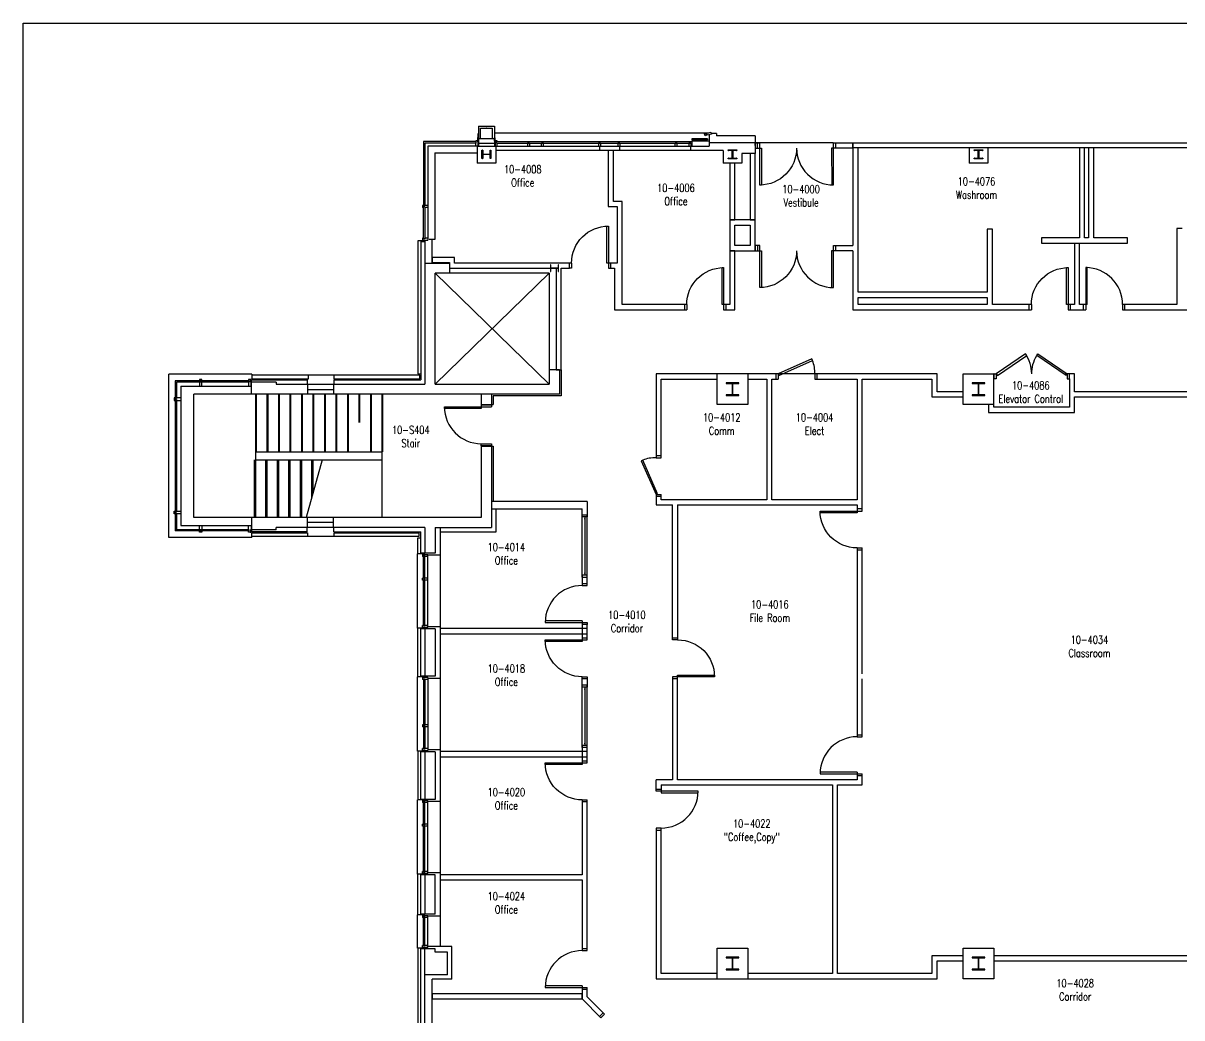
# Model space of a CAD drawing. Extents: x 11182 to 734459, y -1391328 to 152085.
# Drawn here: x 470372 to 498623, y -1097908 to -1073659 of the extents above; entities that cross this region are included whole.
import ezdxf
from ezdxf.enums import TextEntityAlignment as Align

# ---------------------------------------------------------------- set-up
doc = ezdxf.new("R2010")
doc.units = 0
doc.header["$LTSCALE"] = 500
doc.header["$MEASUREMENT"] = 0
doc.layers.add('0_Defpoints', color=106, linetype='CONTINUOUS', plot=False)
for name, color, linetype in [('0_room_data', 7, 'CONTINUOUS'), ('1_Wall_Exist', 251, 'CONTINUOUS'), ('3_Text', 7, 'CONTINUOUS')]:
    doc.layers.add(name, color=color, linetype=linetype)
doc.styles.add('1_200', font='simplex.shx', dxfattribs={"width": 0.75, "height": 460})

# ---------------------------------------------------------------- blocks, each defined once
blk = doc.blocks.new('room_data')
at = {"layer": '3_Text', "style": '1_200', "width": 0.75}
for tag, p in [('ROOMNUM', (0, 0)), ('ROOMUSE', (0, -575))]:
    blk.add_attdef(tag, text='', height=345, dxfattribs=at).set_placement(p, align=Align.MIDDLE_CENTER)

msp = doc.modelspace()

# ---------------------------------------------------------------- linework, layer by layer
at = {"layer": '0_Defpoints'}
msp.add_lwpolyline([(470372, -1073659), (528007, -1073659), (528007, -1110675), (470372, -1110675)], close=True, dxfattribs=at)
at = {"layer": '1_Wall_Exist'}
for p, q in [((481464, -1076347), (481459, -1076532)), ((481460, -1076533), (481465, -1076348)), ((481470, -1076347), (481464, -1076347)), ((481465, -1076348), (481469, -1076348)), ((481469, -1076348), (481469, -1076356)), ((481469, -1076356), (481470, -1076356)), ((481470, -1076356), (481470, -1076347)), ((481472, -1076166), (481472, -1076656)), ((481472, -1076166), (481662, -1076166)), ((481526, -1076481), (481526, -1076220)), ((481526, -1076220), (481808, -1076220)), ((481662, -1076166), (481662, -1076176)), ((481662, -1076176), (481672, -1076176)), ((481672, -1076176), (481672, -1076166)), ((481672, -1076166), (481862, -1076166)), ((481808, -1076220), (481808, -1076481)), ((481862, -1076166), (481862, -1076656)), ((487095, -1076341), (481862, -1076341)), ((486984, -1076358), (487011, -1076351)), ((486998, -1076406), (486984, -1076358)), ((487011, -1076351), (487014, -1076361)), ((487014, -1076361), (487044, -1076353)), ((487041, -1076342), (487139, -1076314)), ((487044, -1076353), (487041, -1076342)), ((487153, -1076362), (487055, -1076390)), ((487139, -1076314), (487153, -1076362)), ((487276, -1076347), (487148, -1076347)), ((487276, -1076347), (487276, -1076409)), ((481420, -1076544), (480130, -1076544)), ((480130, -1076544), (480130, -1078113)), ((481420, -1076581), (480167, -1076581)), ((480167, -1076581), (480167, -1078113)), ((481457, -1076525), (481407, -1076525)), ((481407, -1076544), (481407, -1076525)), ((481407, -1076654), (481407, -1076581)), ((481420, -1076581), (481420, -1076544)), ((481459, -1076532), (481445, -1076532)), ((481445, -1076532), (481445, -1076533)), ((481445, -1076533), (481460, -1076533)), ((481457, -1076525), (481457, -1076654)), ((481862, -1076481), (481472, -1076481)), ((481472, -1076581), (481862, -1076581)), ((481864, -1076460), (481864, -1076451)), ((481864, -1076451), (481869, -1076451)), ((481865, -1076460), (481864, -1076460)), ((481868, -1076452), (481865, -1076452)), ((481865, -1076452), (481865, -1076460)), ((481873, -1076637), (481868, -1076452)), ((481869, -1076451), (481874, -1076636)), ((481888, -1076637), (481873, -1076637)), ((481874, -1076636), (481888, -1076636)), ((481927, -1076529), (481877, -1076529)), ((481877, -1076529), (481877, -1076654)), ((481888, -1076636), (481888, -1076637)), ((481913, -1076544), (486657, -1076544)), ((481913, -1076584), (481913, -1076547)), ((481913, -1076581), (486657, -1076581)), ((481927, -1076544), (481927, -1076529)), ((481927, -1076654), (481927, -1076581)), ((482677, -1076541), (482727, -1076541)), ((482677, -1076560), (482677, -1076541)), ((482677, -1076670), (482677, -1076597)), ((482688, -1076597), (482688, -1076560)), ((482713, -1076597), (482713, -1076560)), ((482727, -1076560), (482727, -1076541)), ((482727, -1076670), (482727, -1076597)), ((483012, -1076541), (483062, -1076541)), ((483012, -1076560), (483012, -1076541)), ((483012, -1076670), (483012, -1076597)), ((483023, -1076597), (483023, -1076560)), ((483048, -1076597), (483048, -1076560)), ((483062, -1076560), (483062, -1076541)), ((483062, -1076670), (483062, -1076597)), ((484407, -1076541), (484457, -1076541)), ((484407, -1076560), (484407, -1076541)), ((484407, -1076670), (484407, -1076597)), ((484418, -1076597), (484418, -1076560)), ((484443, -1076597), (484443, -1076560)), ((484457, -1076560), (484457, -1076541)), ((484457, -1076670), (484457, -1076597)), ((484877, -1076541), (484927, -1076541)), ((484877, -1076560), (484877, -1076541)), ((484877, -1076670), (484877, -1076597)), ((484888, -1076597), (484888, -1076560)), ((484913, -1076597), (484913, -1076560)), ((484927, -1076560), (484927, -1076541)), ((484927, -1076670), (484927, -1076597)), ((486272, -1076541), (486322, -1076541)), ((486272, -1076560), (486272, -1076541)), ((486272, -1076670), (486272, -1076597)), ((486283, -1076597), (486283, -1076560)), ((486308, -1076597), (486308, -1076560)), ((486322, -1076560), (486322, -1076541)), ((486322, -1076670), (486322, -1076597)), ((486607, -1076541), (486657, -1076541)), ((486607, -1076560), (486607, -1076541)), ((486607, -1076670), (486607, -1076597)), ((486618, -1076597), (486618, -1076560)), ((486643, -1076597), (486643, -1076560)), ((486657, -1076560), (486657, -1076541)), ((486657, -1076670), (486657, -1076597)), ((487062, -1076481), (486672, -1076481)), ((486672, -1076481), (486672, -1076506)), ((487062, -1076506), (486672, -1076506)), ((486672, -1076531), (486672, -1076656)), ((486672, -1076531), (487095, -1076531)), ((487025, -1076399), (486998, -1076406)), ((487051, -1076377), (487021, -1076386)), ((487021, -1076386), (487025, -1076399)), ((487055, -1076390), (487051, -1076377)), ((487062, -1076481), (487062, -1076506)), ((487095, -1076378), (487095, -1076656)), ((490118, -1076578), (487095, -1076578)), ((488217, -1076409), (487276, -1076409)), ((488216, -1076581), (488217, -1076706)), ((488330, -1076581), (488216, -1076581)), ((488217, -1076409), (488217, -1076837)), ((488279, -1076706), (488279, -1076581)), ((488331, -1077606), (488330, -1076581)), ((490131, -1077603), (490130, -1076578)), ((490130, -1076578), (490604, -1076578)), ((490180, -1076578), (490181, -1076703)), ((490604, -1076578), (490604, -1076702)), ((490604, -1076578), (502871, -1076578)), ((490604, -1076703), (490604, -1076578)), ((481457, -1076654), (480240, -1076654)), ((480240, -1076654), (480240, -1078952)), ((480408, -1076822), (481441, -1076822)), ((480408, -1076822), (480408, -1078935)), ((481441, -1076656), (481441, -1077072)), ((481457, -1076656), (481877, -1076656)), ((481559, -1076959), (481559, -1076753)), ((481559, -1076753), (481573, -1076753)), ((481576, -1076756), (481576, -1076848)), ((481576, -1076864), (481576, -1076956)), ((481579, -1076851), (481754, -1076851)), ((481754, -1076861), (481579, -1076861)), ((481757, -1076848), (481757, -1076756)), ((481757, -1076956), (481757, -1076864)), ((481760, -1076753), (481775, -1076753)), ((481775, -1076753), (481775, -1076959)), ((481877, -1076654), (486657, -1076654)), ((481893, -1076656), (481893, -1077072)), ((487441, -1076762), (481893, -1076762)), ((484426, -1076654), (484426, -1076762)), ((484639, -1076762), (484639, -1078132)), ((484764, -1078007), (484764, -1076762)), ((484914, -1076654), (484914, -1076762)), ((486641, -1076654), (486641, -1076762)), ((486657, -1076656), (487099, -1076656)), ((487441, -1076762), (487441, -1077072)), ((487564, -1076763), (487564, -1076748)), ((487564, -1076748), (487770, -1076748)), ((487658, -1076766), (487567, -1076766)), ((487661, -1076944), (487661, -1076769)), ((487672, -1076769), (487672, -1076944)), ((487767, -1076766), (487675, -1076766)), ((487770, -1076748), (487770, -1076763)), ((487893, -1076837), (487893, -1077072)), ((488220, -1076837), (487893, -1076837)), ((488095, -1076837), (488095, -1078456)), ((488217, -1076706), (488374, -1076706)), ((488220, -1079206), (488220, -1076837)), ((488374, -1076706), (488376, -1077606)), ((490604, -1076703), (490085, -1076703)), ((490085, -1076703), (490087, -1077603)), ((509390, -1076702), (490604, -1076702)), ((490604, -1076702), (490604, -1079081)), ((490729, -1080219), (490729, -1076702)), ((493441, -1076702), (493441, -1077072)), ((493564, -1076763), (493564, -1076748)), ((493564, -1076748), (493770, -1076748)), ((493658, -1076766), (493567, -1076766)), ((493661, -1076944), (493661, -1076769)), ((493672, -1076769), (493672, -1076944)), ((493767, -1076766), (493675, -1076766)), ((493770, -1076748), (493770, -1076763)), ((493893, -1076702), (493893, -1077072)), ((496125, -1076702), (496125, -1078894)), ((496250, -1078894), (496250, -1076702)), ((496350, -1076702), (496350, -1078894)), ((496475, -1078894), (496475, -1076702)), ((481893, -1077072), (481441, -1077072)), ((481573, -1076959), (481559, -1076959)), ((481775, -1076959), (481760, -1076959)), ((487893, -1077072), (487441, -1077072)), ((487564, -1076964), (487564, -1076950)), ((487770, -1076964), (487564, -1076964)), ((487567, -1076947), (487658, -1076947)), ((487602, -1077072), (487602, -1079206)), ((487675, -1076947), (487767, -1076947)), ((487727, -1078456), (487727, -1077072)), ((487770, -1076950), (487770, -1076964)), ((493893, -1077072), (493441, -1077072)), ((493564, -1076964), (493564, -1076950)), ((493770, -1076964), (493564, -1076964)), ((493567, -1076947), (493658, -1076947)), ((493675, -1076947), (493767, -1076947)), ((493770, -1076950), (493770, -1076964)), ((488376, -1077606), (488331, -1077606)), ((490087, -1077603), (490131, -1077603)), ((484977, -1078008), (484764, -1078007)), ((484977, -1080519), (484977, -1078008)), ((480111, -1078102), (480111, -1078152)), ((480130, -1078102), (480111, -1078102)), ((480130, -1078152), (480111, -1078152)), ((480167, -1078113), (480130, -1078113)), ((480130, -1078913), (480130, -1078138)), ((480167, -1078138), (480130, -1078138)), ((480240, -1078102), (480167, -1078102)), ((480167, -1078138), (480167, -1078913)), ((480240, -1078152), (480167, -1078152)), ((484639, -1078132), (484852, -1078132)), ((484852, -1078132), (484852, -1079507)), ((484603, -1079507), (484603, -1078607)), ((484603, -1078607), (484643, -1078607)), ((484643, -1078607), (484643, -1079632)), ((488220, -1078456), (487602, -1078456)), ((487602, -1078456), (487727, -1078456)), ((487727, -1078581), (488095, -1078581)), ((487727, -1079081), (487727, -1078581)), ((488095, -1078456), (488220, -1078456)), ((488095, -1078581), (488095, -1079081)), ((480111, -1078902), (480111, -1078952)), ((480130, -1078902), (480111, -1078902)), ((480240, -1078902), (480167, -1078902)), ((494004, -1078679), (493879, -1078679)), ((493879, -1078679), (493879, -1080219)), ((494004, -1080519), (494004, -1078679)), ((496125, -1078894), (495200, -1078894)), ((495200, -1078894), (495200, -1079019)), ((496350, -1078894), (496250, -1078894)), ((497300, -1078894), (496475, -1078894)), ((497300, -1079019), (497300, -1078894)), ((498504, -1078668), (498504, -1080519)), ((498629, -1078668), (498504, -1078668)), ((480167, -1078966), (479997, -1078966)), ((479997, -1078966), (479997, -1082207)), ((480067, -1078981), (480067, -1082357)), ((480067, -1078981), (480167, -1078981)), ((480111, -1078952), (480240, -1078952)), ((480167, -1078913), (480130, -1078913)), ((480167, -1078951), (480167, -1082457)), ((480408, -1078935), (480269, -1078935)), ((480348, -1079507), (480348, -1078935)), ((488095, -1079081), (487727, -1079081)), ((488220, -1079081), (488220, -1079206)), ((488330, -1079081), (488220, -1079081)), ((488279, -1079081), (488279, -1079206)), ((488330, -1080106), (488330, -1079081)), ((490130, -1080106), (490130, -1079081)), ((490130, -1079081), (490604, -1079081)), ((490181, -1079081), (490181, -1079206)), ((495200, -1079019), (497300, -1079019)), ((496004, -1079019), (496004, -1080519)), ((496129, -1080519), (496129, -1079019)), ((480348, -1079372), (480348, -1079497)), ((480892, -1079372), (480348, -1079372)), ((480892, -1079372), (480892, -1079372)), ((480892, -1079507), (480892, -1079372)), ((487727, -1079206), (487602, -1079206)), ((487602, -1079206), (487602, -1080519)), ((487602, -1079206), (488220, -1079206)), ((487727, -1080644), (487727, -1079206)), ((488220, -1079206), (488374, -1079206)), ((488374, -1079206), (488374, -1080106)), ((490604, -1079206), (490085, -1079206)), ((490085, -1079206), (490085, -1080106)), ((490604, -1079206), (490604, -1080644)), ((480167, -1079507), (480767, -1079507)), ((480348, -1079497), (480767, -1079497)), ((480767, -1079497), (480767, -1079632)), ((480767, -1079507), (480767, -1079757)), ((480767, -1079632), (483364, -1079632)), ((480892, -1079497), (480892, -1079497)), ((483743, -1079507), (480892, -1079507)), ((483233, -1079549), (483226, -1079549)), ((483226, -1079549), (483226, -1079714)), ((483226, -1079714), (483233, -1079714)), ((483236, -1079625), (483236, -1079552)), ((483236, -1079711), (483236, -1079638)), ((483414, -1079628), (483239, -1079628)), ((483239, -1079635), (483414, -1079635)), ((483364, -1079632), (483364, -1082107)), ((483417, -1079552), (483417, -1079625)), ((483417, -1079638), (483417, -1079711)), ((483427, -1079549), (483420, -1079549)), ((483420, -1079714), (483427, -1079714)), ((483427, -1079714), (483427, -1079549)), ((483489, -1079632), (483693, -1079632)), ((483489, -1082107), (483489, -1079632)), ((483693, -1079632), (483693, -1079507)), ((483743, -1079632), (483693, -1079632)), ((483743, -1079507), (483743, -1079632)), ((484643, -1079507), (484603, -1079507)), ((484852, -1079507), (484643, -1079507)), ((484643, -1079632), (484793, -1079632)), ((484693, -1079507), (484693, -1079632)), ((484793, -1079632), (484793, -1080644)), ((487412, -1080519), (487412, -1079619)), ((487412, -1079619), (487452, -1079619)), ((487452, -1079619), (487452, -1080644)), ((495814, -1080519), (495814, -1079619)), ((495814, -1079619), (495854, -1079619)), ((495854, -1079619), (495854, -1080644)), ((496319, -1079619), (496279, -1079619)), ((496279, -1079619), (496279, -1080644)), ((496319, -1080519), (496319, -1079619)), ((483201, -1082457), (480417, -1079757)), ((483201, -1079757), (480417, -1082457)), ((480417, -1082457), (480417, -1079757)), ((480767, -1079757), (480417, -1079757)), ((483201, -1079757), (480767, -1079757)), ((483201, -1079757), (483201, -1082457)), ((488374, -1080106), (488330, -1080106)), ((490085, -1080106), (490130, -1080106)), ((493879, -1080219), (490729, -1080219)), ((486552, -1080519), (484977, -1080519)), ((486502, -1080644), (486502, -1080519)), ((486552, -1080519), (486552, -1080644)), ((487602, -1080519), (487412, -1080519)), ((487502, -1080519), (487502, -1080644)), ((490729, -1080519), (490729, -1080344)), ((490729, -1080344), (493879, -1080344)), ((493879, -1080519), (490729, -1080519)), ((493879, -1080344), (493879, -1080519)), ((494954, -1080519), (494004, -1080519)), ((494904, -1080644), (494904, -1080519)), ((494954, -1080519), (494954, -1080644)), ((496004, -1080519), (495814, -1080519)), ((495904, -1080519), (495904, -1080644)), ((496319, -1080519), (496129, -1080519)), ((496229, -1080644), (496229, -1080519)), ((498504, -1080519), (497179, -1080519)), ((497179, -1080519), (497179, -1080644)), ((497229, -1080519), (497229, -1080644)), ((484793, -1080644), (486552, -1080644)), ((487452, -1080644), (487727, -1080644)), ((490604, -1080644), (494954, -1080644)), ((495854, -1080644), (496279, -1080644)), ((497179, -1080644), (502854, -1080644)), ((494812, -1081723), (494098, -1082210)), ((494841, -1081764), (494812, -1081723)), ((495085, -1081764), (495114, -1081723)), ((495114, -1081723), (495828, -1082210)), ((489603, -1081846), (488779, -1082209)), ((488795, -1082245), (489619, -1081883)), ((489619, -1081883), (489603, -1081846)), ((494126, -1082252), (494841, -1081764)), ((495800, -1082252), (495085, -1081764)), ((473922, -1086197), (473922, -1082217)), ((475947, -1082217), (473922, -1082217)), ((475947, -1082217), (475947, -1082332)), ((477327, -1082242), (475947, -1082242)), ((477947, -1082242), (477327, -1082242)), ((477327, -1082332), (477327, -1082242)), ((480042, -1082242), (477947, -1082242)), ((477947, -1082242), (477947, -1082332)), ((479997, -1082207), (480067, -1082207)), ((480042, -1082332), (480042, -1082242)), ((483451, -1082107), (483201, -1082107)), ((483364, -1082107), (483489, -1082107)), ((483451, -1082107), (483451, -1082707)), ((483489, -1082107), (483489, -1082745)), ((492654, -1082209), (485804, -1082209)), ((485804, -1082209), (485804, -1084252)), ((487295, -1082955), (487295, -1082209)), ((488038, -1082209), (488038, -1082955)), ((488729, -1082334), (488729, -1082209)), ((488779, -1082209), (488795, -1082245)), ((488779, -1082209), (488779, -1082334)), ((489679, -1082209), (489679, -1082334)), ((489729, -1082334), (489729, -1082209)), ((492654, -1082645), (492654, -1082209)), ((493295, -1082955), (493295, -1082209)), ((493295, -1082209), (494038, -1082209)), ((494038, -1083024), (494038, -1082208)), ((494048, -1082208), (494038, -1082208)), ((494048, -1082333), (494048, -1082208)), ((494048, -1082210), (494098, -1082210)), ((494098, -1082210), (494126, -1082252)), ((494098, -1082210), (494098, -1082330)), ((495878, -1082210), (495778, -1082210)), ((495828, -1082210), (495800, -1082252)), ((495828, -1082210), (495828, -1082330)), ((495878, -1082208), (495878, -1082333)), ((496006, -1082208), (495878, -1082208)), ((496006, -1082645), (496006, -1082208)), ((474080, -1082375), (474080, -1082809)), ((475886, -1082375), (474080, -1082375)), ((474087, -1086032), (474087, -1082382)), ((474112, -1082407), (474112, -1082809)), ((475875, -1082407), (474112, -1082407)), ((474213, -1082508), (474213, -1085905)), ((474213, -1082508), (475932, -1082508)), ((474732, -1082347), (474668, -1082347)), ((474668, -1082347), (474668, -1082375)), ((474686, -1082407), (474668, -1082407)), ((474668, -1082407), (474668, -1082508)), ((474686, -1082375), (474686, -1082407)), ((474714, -1082407), (474714, -1082375)), ((474714, -1082375), (474732, -1082375)), ((474732, -1082407), (474714, -1082407)), ((474732, -1082375), (474732, -1082347)), ((474732, -1082508), (474732, -1082407)), ((475932, -1082347), (475868, -1082347)), ((475868, -1082347), (475868, -1082375)), ((475886, -1082407), (475868, -1082407)), ((475868, -1082407), (475868, -1082508)), ((475886, -1082375), (475886, -1082407)), ((475914, -1082407), (475914, -1082375)), ((475914, -1082375), (475932, -1082375)), ((475932, -1082407), (475914, -1082407)), ((475917, -1082382), (475917, -1082332)), ((475932, -1082375), (475932, -1082347)), ((475932, -1082508), (475932, -1082407)), ((475942, -1082707), (475942, -1082357)), ((475942, -1082357), (477297, -1082357)), ((476542, -1082407), (475942, -1082407)), ((475947, -1082332), (477327, -1082332)), ((476542, -1082407), (476542, -1082457)), ((476542, -1082457), (480167, -1082457)), ((477297, -1082357), (477297, -1082457)), ((477302, -1082457), (477302, -1082707)), ((477942, -1082457), (477942, -1082707)), ((477947, -1082332), (480042, -1082332)), ((477947, -1082357), (477947, -1082457)), ((477947, -1082357), (480067, -1082357)), ((480417, -1082457), (483201, -1082457)), ((485929, -1082334), (487295, -1082334)), ((485929, -1084252), (485929, -1082334)), ((487820, -1082425), (487513, -1082425)), ((487513, -1082425), (487513, -1082440)), ((487516, -1082443), (487658, -1082443)), ((487661, -1082446), (487661, -1082717)), ((487673, -1082717), (487673, -1082446)), ((487676, -1082443), (487817, -1082443)), ((487820, -1082440), (487820, -1082425)), ((488038, -1082334), (488504, -1082334)), ((488504, -1082334), (488504, -1085278)), ((488629, -1085278), (488629, -1082334)), ((488629, -1082334), (488779, -1082334)), ((489679, -1082334), (490704, -1082334)), ((490704, -1082334), (490704, -1085278)), ((490829, -1085553), (490829, -1082334)), ((490829, -1082334), (492529, -1082334)), ((492529, -1082334), (492529, -1082770)), ((493820, -1082425), (493513, -1082425)), ((493513, -1082425), (493513, -1082440)), ((493516, -1082443), (493658, -1082443)), ((493661, -1082446), (493661, -1082717)), ((493673, -1082717), (493673, -1082446)), ((493676, -1082443), (493817, -1082443)), ((493820, -1082440), (493820, -1082425)), ((494038, -1082333), (494048, -1082333)), ((494098, -1082330), (494048, -1082330)), ((495828, -1082330), (495878, -1082330)), ((495878, -1082333), (495881, -1082333)), ((495881, -1082333), (495881, -1083024)), ((474080, -1082791), (474052, -1082791)), ((474052, -1082791), (474052, -1082855)), ((474052, -1082855), (474080, -1082855)), ((474080, -1082809), (474080, -1082791)), ((474112, -1082809), (474080, -1082809)), ((474080, -1082837), (474080, -1085576)), ((474080, -1082837), (474112, -1082837)), ((474213, -1082791), (474112, -1082791)), ((474112, -1082791), (474112, -1082809)), ((474112, -1082837), (474112, -1085576)), ((474112, -1082837), (474112, -1082855)), ((474112, -1082855), (474213, -1082855)), ((474537, -1085707), (474537, -1082707)), ((483451, -1082707), (474537, -1082707)), ((476037, -1082707), (476037, -1085707)), ((476062, -1084107), (476062, -1082707)), ((476317, -1082707), (476317, -1084107)), ((476342, -1084107), (476342, -1082707)), ((476597, -1082707), (476597, -1084107)), ((476622, -1084107), (476622, -1082707)), ((476877, -1082707), (476877, -1084107)), ((476902, -1084107), (476902, -1082707)), ((477157, -1082707), (477157, -1084107)), ((477182, -1084107), (477182, -1082707)), ((477302, -1082589), (477942, -1082589)), ((477437, -1082707), (477437, -1084107)), ((477462, -1084107), (477462, -1082707)), ((477717, -1082707), (477717, -1084107)), ((477742, -1084107), (477742, -1082707)), ((477997, -1082707), (477997, -1084107)), ((478022, -1084107), (478022, -1082707)), ((478277, -1082707), (478277, -1084107)), ((478302, -1084107), (478302, -1082707)), ((478557, -1082707), (478557, -1083394)), ((478582, -1083394), (478582, -1082707)), ((478837, -1082707), (478837, -1084107)), ((478862, -1084107), (478862, -1082707)), ((479117, -1082707), (479117, -1085707)), ((479142, -1084107), (479142, -1082707)), ((481542, -1082707), (481542, -1082952)), ((481792, -1082707), (481792, -1082952)), ((481830, -1082745), (481830, -1082952)), ((483489, -1082745), (481830, -1082745)), ((487513, -1082723), (487513, -1082739)), ((487513, -1082739), (487820, -1082739)), ((487658, -1082720), (487516, -1082720)), ((487817, -1082720), (487676, -1082720)), ((487820, -1082739), (487820, -1082723)), ((492529, -1082770), (493295, -1082770)), ((493295, -1082645), (492654, -1082645)), ((493513, -1082723), (493513, -1082739)), ((493513, -1082739), (493820, -1082739)), ((493658, -1082720), (493516, -1082720)), ((493817, -1082720), (493676, -1082720)), ((493820, -1082739), (493820, -1082723)), ((499295, -1082645), (496006, -1082645)), ((496006, -1082770), (499295, -1082770)), ((496006, -1083149), (496006, -1082770)), ((480642, -1083057), (480642, -1083012)), ((480642, -1083012), (481792, -1083012)), ((481542, -1083057), (480642, -1083057)), ((481542, -1082952), (481830, -1082952)), ((481542, -1082962), (481542, -1083057)), ((481542, -1082962), (481792, -1082962)), ((481792, -1082962), (481792, -1083012)), ((488038, -1082955), (487295, -1082955)), ((494038, -1082955), (493295, -1082955)), ((493913, -1082955), (493913, -1083149)), ((495881, -1083024), (494038, -1083024)), ((493913, -1083149), (496006, -1083149)), ((481542, -1083962), (481542, -1083912)), ((481542, -1083912), (481792, -1083912)), ((481792, -1083962), (481542, -1083962)), ((481542, -1083972), (481830, -1083972)), ((481542, -1083972), (481542, -1085707)), ((481792, -1083912), (481792, -1083962)), ((481792, -1083972), (481792, -1085957)), ((481830, -1083972), (481830, -1085317)), ((476037, -1084107), (479117, -1084107)), ((485804, -1084202), (485929, -1084202)), ((485804, -1084252), (485929, -1084252)), ((476012, -1085707), (476012, -1084307)), ((476037, -1084307), (479117, -1084307)), ((476292, -1085707), (476292, -1084307)), ((476317, -1084307), (476317, -1085707)), ((476572, -1085707), (476572, -1084307)), ((476597, -1084307), (476597, -1085707)), ((476852, -1085707), (476852, -1084307)), ((476877, -1084307), (476877, -1085707)), ((477132, -1085707), (477132, -1084307)), ((477157, -1084307), (477157, -1085707)), ((477663, -1084307), (477275, -1085707)), ((477412, -1085214), (477412, -1084307)), ((477437, -1084307), (477437, -1085123)), ((485479, -1084312), (485442, -1084328)), ((485442, -1084328), (485804, -1085152)), ((485840, -1085136), (485479, -1084312)), ((484126, -1085318), (481792, -1085317)), ((481792, -1085317), (481792, -1085501)), ((484126, -1085318), (484126, -1085693)), ((485804, -1085152), (485840, -1085136)), ((485804, -1085152), (485804, -1085403)), ((485804, -1085152), (485929, -1085152)), ((485929, -1085202), (485804, -1085202)), ((485804, -1085403), (486204, -1085403)), ((485929, -1085278), (485929, -1085152)), ((488504, -1085278), (485929, -1085278)), ((486204, -1088693), (486204, -1085403)), ((486329, -1085403), (490704, -1085403)), ((486329, -1085403), (486329, -1088693)), ((490704, -1085278), (488629, -1085278)), ((490704, -1085403), (490704, -1085593)), ((474052, -1085622), (474052, -1085558)), ((474052, -1085558), (474080, -1085558)), ((474080, -1085622), (474052, -1085622)), ((474080, -1085576), (474112, -1085576)), ((474080, -1085604), (474080, -1086038)), ((474112, -1085604), (474080, -1085604)), ((474080, -1085604), (474080, -1085622)), ((474112, -1085558), (474213, -1085558)), ((474112, -1085576), (474112, -1085558)), ((474112, -1085604), (474112, -1086007)), ((474112, -1085622), (474112, -1085604)), ((474213, -1085622), (474112, -1085622)), ((481792, -1085501), (484001, -1085502)), ((481900, -1085501), (481900, -1086065)), ((484001, -1085693), (484001, -1085502)), ((484001, -1087168), (484001, -1085643)), ((484001, -1085643), (484126, -1085643)), ((484126, -1087168), (484126, -1085643)), ((489804, -1085593), (489804, -1085553)), ((489804, -1085553), (490829, -1085553)), ((490704, -1085593), (489804, -1085593)), ((490829, -1085503), (490704, -1085503)), ((474213, -1085905), (475932, -1085905)), ((481542, -1085707), (474537, -1085707)), ((474668, -1086007), (474668, -1085905)), ((474732, -1085905), (474732, -1086007)), ((475868, -1086007), (475868, -1085905)), ((475932, -1085905), (475932, -1086007)), ((475942, -1085707), (475942, -1086057)), ((476542, -1086007), (476542, -1085957)), ((480167, -1085957), (476542, -1085957)), ((477297, -1086057), (477297, -1085957)), ((477302, -1085957), (477302, -1085707)), ((477302, -1085824), (477942, -1085824)), ((477942, -1085957), (477942, -1085707)), ((477947, -1086057), (477947, -1085957)), ((480167, -1085957), (480167, -1086582)), ((480417, -1085957), (480417, -1086582)), ((480417, -1085957), (481792, -1085957)), ((480538, -1085957), (480538, -1096172)), ((484126, -1085693), (484001, -1085693)), ((484064, -1085693), (484064, -1087118)), ((475947, -1086197), (473922, -1086197)), ((475886, -1086038), (474080, -1086038)), ((475875, -1086007), (474112, -1086007)), ((474686, -1086007), (474668, -1086007)), ((474668, -1086066), (474668, -1086038)), ((474732, -1086066), (474668, -1086066)), ((474686, -1086038), (474686, -1086007)), ((474732, -1086007), (474714, -1086007)), ((474714, -1086007), (474714, -1086038)), ((474714, -1086038), (474732, -1086038)), ((474732, -1086038), (474732, -1086066)), ((475886, -1086007), (475868, -1086007)), ((475868, -1086066), (475868, -1086038)), ((475932, -1086066), (475868, -1086066)), ((475886, -1086038), (475886, -1086007)), ((475932, -1086007), (475914, -1086007)), ((475914, -1086007), (475914, -1086038)), ((475914, -1086038), (475932, -1086038)), ((475917, -1086032), (475917, -1086082)), ((475932, -1086038), (475932, -1086066)), ((476542, -1086007), (475942, -1086007)), ((477297, -1086057), (475942, -1086057)), ((475947, -1086197), (475947, -1086082)), ((475947, -1086082), (477302, -1086082)), ((480017, -1086172), (475947, -1086172)), ((477302, -1086082), (477302, -1086172)), ((477947, -1086057), (480067, -1086057)), ((477952, -1086172), (477952, -1086082)), ((477952, -1086082), (480017, -1086082)), ((479997, -1086597), (479997, -1086207)), ((479997, -1086207), (480067, -1086207)), ((480017, -1086082), (480017, -1086172)), ((480067, -1086582), (480067, -1086057)), ((481900, -1086065), (480538, -1086065)), ((490704, -1086453), (490829, -1086453)), ((490704, -1086453), (490704, -1091056)), ((490829, -1086503), (490704, -1086503)), ((490829, -1089519), (490829, -1086453)), ((480167, -1086597), (479987, -1086597)), ((479987, -1088407), (479987, -1086597)), ((480417, -1086582), (480067, -1086582)), ((480111, -1086612), (480240, -1086612)), ((480111, -1086612), (480111, -1086662)), ((480130, -1086662), (480111, -1086662)), ((480130, -1087200), (480130, -1086648)), ((480167, -1086648), (480130, -1086648)), ((480167, -1087200), (480167, -1086648)), ((480240, -1086662), (480167, -1086662)), ((480240, -1088392), (480240, -1086612)), ((480538, -1086632), (480240, -1086632)), ((480111, -1087237), (480111, -1087187)), ((480130, -1087187), (480111, -1087187)), ((480130, -1087237), (480111, -1087237)), ((480167, -1087200), (480130, -1087200)), ((480130, -1088355), (480130, -1087225)), ((480167, -1087225), (480130, -1087225)), ((480240, -1087187), (480167, -1087187)), ((480167, -1088355), (480167, -1087225)), ((480240, -1087237), (480167, -1087237)), ((484126, -1087118), (484001, -1087118)), ((484001, -1087118), (484001, -1087368)), ((484001, -1087168), (484126, -1087168)), ((484001, -1087318), (484126, -1087318)), ((484001, -1087368), (484126, -1087368)), ((484126, -1087368), (484126, -1087118)), ((484001, -1088228), (483102, -1088228)), ((483102, -1088228), (483102, -1088268)), ((484001, -1088228), (484001, -1088733)), ((480167, -1088407), (479987, -1088407)), ((479997, -1089596), (479997, -1088407)), ((480067, -1089582), (480067, -1088422)), ((480417, -1088422), (480067, -1088422)), ((480111, -1088392), (480111, -1088342)), ((480130, -1088342), (480111, -1088342)), ((480240, -1088392), (480111, -1088392)), ((480167, -1088355), (480130, -1088355)), ((480240, -1088342), (480167, -1088342)), ((480167, -1088422), (480167, -1089582)), ((480538, -1088372), (480240, -1088372)), ((480417, -1088422), (480417, -1089582)), ((480538, -1088418), (480538, -1088543)), ((484126, -1088418), (480538, -1088418)), ((483102, -1088268), (484126, -1088268)), ((484126, -1088318), (484001, -1088318)), ((484126, -1088268), (484126, -1088318)), ((484126, -1088693), (484126, -1088318)), ((484126, -1088543), (484126, -1088418)), ((480538, -1088543), (484126, -1088543)), ((483102, -1088733), (483102, -1088693)), ((483102, -1088693), (484126, -1088693)), ((484001, -1088733), (483102, -1088733)), ((484001, -1088643), (484126, -1088643)), ((486204, -1088643), (486329, -1088643)), ((486329, -1088693), (486204, -1088693)), ((480167, -1089596), (479987, -1089596)), ((479987, -1091407), (479987, -1089596)), ((480417, -1089582), (480067, -1089582)), ((480111, -1089612), (480111, -1089662)), ((480240, -1089612), (480111, -1089612)), ((480240, -1089612), (480240, -1091392)), ((480538, -1089632), (480240, -1089632)), ((484001, -1089843), (484001, -1089593)), ((484001, -1089593), (484126, -1089593)), ((484126, -1089643), (484001, -1089643)), ((484126, -1089593), (484126, -1089843)), ((486204, -1089593), (486204, -1092106)), ((487229, -1089593), (486204, -1089593)), ((486329, -1089643), (486204, -1089643)), ((486329, -1092106), (486329, -1089553)), ((486329, -1089553), (487229, -1089553)), ((487229, -1089553), (487229, -1089593)), ((490829, -1091056), (490829, -1089644)), ((480130, -1089662), (480111, -1089662)), ((480130, -1089648), (480130, -1090778)), ((480167, -1089648), (480130, -1089648)), ((480167, -1089648), (480167, -1090778)), ((480240, -1089662), (480167, -1089662)), ((484001, -1091319), (484001, -1089793)), ((484001, -1089793), (484126, -1089793)), ((484126, -1089843), (484001, -1089843)), ((484126, -1091319), (484126, -1089793)), ((480111, -1090767), (480111, -1090817)), ((480130, -1090767), (480111, -1090767)), ((480240, -1090767), (480167, -1090767)), ((480130, -1090817), (480111, -1090817)), ((480167, -1090778), (480130, -1090778)), ((480130, -1090803), (480130, -1091355)), ((480167, -1090803), (480130, -1090803)), ((480167, -1090803), (480167, -1091355)), ((480240, -1090817), (480167, -1090817)), ((490704, -1091006), (490829, -1091006)), ((490704, -1091056), (490829, -1091056)), ((484126, -1091269), (484001, -1091269)), ((484001, -1091269), (484001, -1091734)), ((484126, -1091319), (484001, -1091319)), ((484126, -1091644), (484126, -1091269)), ((480167, -1091407), (479987, -1091407)), ((479997, -1091407), (479997, -1092597)), ((480067, -1092582), (480067, -1091422)), ((480417, -1091422), (480067, -1091422)), ((480111, -1091392), (480111, -1091342)), ((480130, -1091342), (480111, -1091342)), ((480111, -1091392), (480240, -1091392)), ((480167, -1091355), (480130, -1091355)), ((480240, -1091342), (480167, -1091342)), ((480167, -1091422), (480167, -1092582)), ((480538, -1091372), (480240, -1091372)), ((480417, -1091422), (480417, -1092582)), ((480538, -1091419), (480538, -1091544)), ((484126, -1091419), (480538, -1091419)), ((480538, -1091544), (484126, -1091544)), ((484126, -1091544), (484126, -1091419)), ((483102, -1091734), (483102, -1091694)), ((483102, -1091694), (484126, -1091694)), ((484001, -1091734), (483102, -1091734)), ((484001, -1091644), (484126, -1091644)), ((484126, -1091694), (484126, -1091644)), ((486204, -1092106), (485804, -1092106)), ((485804, -1092381), (485804, -1092106)), ((490704, -1092106), (486329, -1092106)), ((490704, -1091916), (489804, -1091916)), ((489804, -1091916), (489804, -1091956)), ((489804, -1091956), (490829, -1091956)), ((490704, -1091916), (490704, -1092106)), ((490829, -1092006), (490704, -1092006)), ((490829, -1092231), (490829, -1091956)), ((485804, -1092331), (485929, -1092331)), ((486829, -1092381), (485804, -1092381)), ((485929, -1092231), (490104, -1092231)), ((485929, -1092231), (485929, -1092421)), ((485929, -1092421), (486829, -1092421)), ((486829, -1092421), (486829, -1092381)), ((490104, -1092231), (490104, -1096830)), ((490229, -1092231), (490829, -1092231)), ((490229, -1096830), (490229, -1092231)), ((480167, -1092597), (479987, -1092597)), ((479987, -1094407), (479987, -1092597)), ((480417, -1092582), (480067, -1092582)), ((480111, -1092612), (480240, -1092612)), ((480111, -1092612), (480111, -1092662)), ((480130, -1092662), (480111, -1092662)), ((480130, -1093200), (480130, -1092648)), ((480167, -1092648), (480130, -1092648)), ((480167, -1093200), (480167, -1092648)), ((480240, -1092662), (480167, -1092662)), ((480240, -1094392), (480240, -1092612)), ((480538, -1092632), (480240, -1092632)), ((484001, -1092594), (484001, -1094419)), ((484001, -1092594), (484126, -1092594)), ((484126, -1092644), (484001, -1092644)), ((484126, -1096269), (484126, -1092594)), ((480111, -1093237), (480111, -1093187)), ((480130, -1093187), (480111, -1093187)), ((480130, -1093237), (480111, -1093237)), ((480167, -1093200), (480130, -1093200)), ((480130, -1094355), (480130, -1093225)), ((480167, -1093225), (480130, -1093225)), ((480240, -1093187), (480167, -1093187)), ((480167, -1094355), (480167, -1093225)), ((480240, -1093237), (480167, -1093237)), ((485804, -1093281), (485804, -1096955)), ((485929, -1093281), (485804, -1093281)), ((485929, -1096830), (485929, -1093281)), ((485804, -1093331), (485929, -1093331)), ((480167, -1094407), (479987, -1094407)), ((479997, -1095397), (479997, -1094407)), ((480067, -1095382), (480067, -1094422)), ((480417, -1094422), (480067, -1094422)), ((480111, -1094392), (480111, -1094342)), ((480130, -1094342), (480111, -1094342)), ((480240, -1094392), (480111, -1094392)), ((480167, -1094355), (480130, -1094355)), ((480240, -1094342), (480167, -1094342)), ((480167, -1094422), (480167, -1095382)), ((480538, -1094372), (480240, -1094372)), ((480417, -1095382), (480417, -1094422)), ((484001, -1094419), (480538, -1094419)), ((484126, -1094544), (484126, -1094419)), ((480538, -1094544), (484001, -1094544)), ((484001, -1094544), (484001, -1096269)), ((479987, -1096207), (479987, -1095397)), ((480167, -1095397), (479987, -1095397)), ((480417, -1095382), (480067, -1095382)), ((480111, -1095412), (480240, -1095412)), ((480111, -1095412), (480111, -1095462)), ((480130, -1095462), (480111, -1095462)), ((480130, -1096155), (480130, -1095448)), ((480167, -1095448), (480130, -1095448)), ((480167, -1096155), (480167, -1095448)), ((480240, -1095462), (480167, -1095462)), ((480240, -1096192), (480240, -1095412)), ((480538, -1095432), (480240, -1095432)), ((480111, -1096192), (480111, -1096142)), ((480130, -1096142), (480111, -1096142)), ((480240, -1096142), (480167, -1096142)), ((480167, -1096207), (479987, -1096207)), ((479997, -1096207), (479997, -1100197)), ((480067, -1100187), (480067, -1096222)), ((480417, -1096222), (480067, -1096222)), ((480240, -1096192), (480111, -1096192)), ((480167, -1096155), (480130, -1096155)), ((480167, -1100202), (480167, -1096222)), ((480825, -1096172), (480240, -1096172)), ((480417, -1096307), (480417, -1096222)), ((480717, -1096307), (480417, -1096307)), ((480717, -1096857), (480717, -1096307)), ((480825, -1096965), (480825, -1096172)), ((484001, -1096219), (484126, -1096219)), ((484001, -1096269), (484126, -1096269)), ((487295, -1096955), (487295, -1096209)), ((487295, -1096209), (488038, -1096209)), ((488038, -1096209), (488038, -1096955)), ((493295, -1096393), (492529, -1096393)), ((492529, -1096393), (492529, -1096830)), ((493295, -1096955), (493295, -1096209)), ((493295, -1096209), (494038, -1096209)), ((494038, -1096209), (494038, -1096955)), ((499295, -1096393), (494038, -1096393)), ((487820, -1096425), (487513, -1096425)), ((487513, -1096425), (487513, -1096440)), ((487516, -1096443), (487658, -1096443)), ((487661, -1096446), (487661, -1096717)), ((487673, -1096717), (487673, -1096446)), ((487676, -1096443), (487817, -1096443)), ((487820, -1096440), (487820, -1096425)), ((492654, -1096518), (493295, -1096518)), ((492654, -1096955), (492654, -1096518)), ((493820, -1096425), (493513, -1096425)), ((493513, -1096425), (493513, -1096440)), ((493516, -1096443), (493658, -1096443)), ((493661, -1096446), (493661, -1096717)), ((493673, -1096717), (493673, -1096446)), ((493676, -1096443), (493817, -1096443)), ((493820, -1096440), (493820, -1096425)), ((494038, -1096518), (499295, -1096518)), ((480717, -1096857), (480167, -1096857)), ((480348, -1100202), (480348, -1096965)), ((480825, -1096965), (480348, -1096965)), ((485804, -1096955), (492654, -1096955)), ((487295, -1096830), (485929, -1096830)), ((487513, -1096723), (487513, -1096739)), ((487513, -1096739), (487820, -1096739)), ((487658, -1096720), (487516, -1096720)), ((487817, -1096720), (487676, -1096720)), ((487820, -1096739), (487820, -1096723)), ((490104, -1096830), (488038, -1096830)), ((492529, -1096830), (490229, -1096830)), ((494038, -1096955), (493295, -1096955)), ((493513, -1096723), (493513, -1096739)), ((493513, -1096739), (493820, -1096739)), ((493658, -1096720), (493516, -1096720)), ((493817, -1096720), (493676, -1096720)), ((493820, -1096739), (493820, -1096723)), ((484001, -1097129), (483101, -1097129)), ((483101, -1097129), (483101, -1097169)), ((483101, -1097169), (484126, -1097169)), ((484001, -1097129), (484001, -1097444)), ((484126, -1097219), (484001, -1097219)), ((484126, -1097393), (484126, -1097169)), ((480348, -1097319), (480348, -1097444)), ((484001, -1097319), (480348, -1097319)), ((480348, -1097444), (484001, -1097444)), ((484001, -1097444), (484001, -1097319)), ((484001, -1097444), (484457, -1097908)), ((484546, -1097820), (484126, -1097393)), ((484422, -1097872), (484511, -1097784)), ((484457, -1097908), (484546, -1097820))]:
    msp.add_line(p, q, dxfattribs=at)
at = {"layer": '1_Wall_Exist', "extrusion": (1, -5.77583e-06, 0)}
msp.add_line((484064, -1089843), (484064, -1091269), dxfattribs=at)
at = {"layer": '1_Wall_Exist'}
for centre, radius, start, end in [((481573, -1076756), 3, 0, 90), ((481579, -1076848), 3, 180, 270), ((481579, -1076864), 3, 90, 180), ((481754, -1076848), 3, 270, 0), ((481754, -1076864), 3, 0, 90), ((481760, -1076756), 3, 90, 180), ((487567, -1076763), 3, 180, 270), ((487658, -1076769), 3, 0, 90), ((487675, -1076769), 3, 90, 180), ((487767, -1076763), 3, 270, 0), ((490130, -1076703), 900, 180.0871, 270.0871), ((493567, -1076763), 3, 180, 270), ((493658, -1076769), 3, 0, 90), ((493675, -1076769), 3, 90, 180), ((493767, -1076763), 3, 270, 0), ((481573, -1076956), 3, 270, 0), ((481760, -1076956), 3, 180, 270), ((487567, -1076950), 3, 90, 180), ((487658, -1076944), 3, 270, 0), ((487675, -1076944), 3, 180, 270), ((487767, -1076950), 3, 0, 90), ((493567, -1076950), 3, 90, 180), ((493658, -1076944), 3, 270, 0), ((493675, -1076944), 3, 180, 270), ((493767, -1076950), 3, 0, 90), ((490130, -1079206), 900, 180, 270), ((483233, -1079552), 3, 0, 90), ((483233, -1079711), 3, 270, 0), ((483239, -1079625), 3, 180, 270), ((483239, -1079638), 3, 90, 180), ((483414, -1079625), 3, 270, 0), ((483414, -1079638), 3, 0, 90), ((483420, -1079552), 3, 90, 180), ((483420, -1079711), 3, 180, 270), ((496279, -1080519), 900, 0, 90), ((494098, -1082210), 865, 0, 34.3195), ((488779, -1082209), 900, 0, 21.186), ((487516, -1082440), 3, 180, 270), ((487658, -1082446), 3, 0, 90), ((487676, -1082446), 3, 90, 180), ((487817, -1082440), 3, 270, 0), ((493516, -1082440), 3, 180, 270), ((493658, -1082446), 3, 0, 90), ((493676, -1082446), 3, 90, 180), ((493817, -1082440), 3, 270, 0), ((487516, -1082723), 3, 90, 180), ((487658, -1082717), 3, 270, 0), ((487676, -1082717), 3, 180, 270), ((487817, -1082723), 3, 0, 90), ((493516, -1082723), 3, 90, 180), ((493658, -1082717), 3, 270, 0), ((493676, -1082717), 3, 180, 270), ((493817, -1082723), 3, 0, 90), ((481542, -1083012), 900, 180, 270), ((485804, -1085152), 900, 90, 111.1504), ((484001, -1088268), 900, 89.9997, 179.9997), ((490704, -1091956), 900, 90, 180), ((485929, -1092381), 900, 270, 0), ((484001, -1097169), 900, 89.9997, 179.9997), ((487516, -1096440), 3, 180, 270), ((487658, -1096446), 3, 0, 90), ((487676, -1096446), 3, 90, 180), ((487817, -1096440), 3, 270, 0), ((493516, -1096440), 3, 180, 270), ((493658, -1096446), 3, 0, 90), ((493676, -1096446), 3, 90, 180), ((493817, -1096440), 3, 270, 0), ((487516, -1096723), 3, 90, 180), ((487658, -1096717), 3, 270, 0), ((487676, -1096717), 3, 180, 270), ((487817, -1096723), 3, 0, 90), ((493516, -1096723), 3, 90, 180), ((493658, -1096717), 3, 270, 0), ((493676, -1096717), 3, 180, 270), ((493817, -1096723), 3, 0, 90)]:
    msp.add_arc(centre, radius, start, end, dxfattribs=at)
at = {"layer": '1_Wall_Exist', "extrusion": (0, 0, -1)}
for centre, radius, start, end in [((-488330, -1076706), 900, 179.9129, 269.9129), ((-484643, -1079507), 900, 0.0122, 90.0122), ((-488330, -1079206), 900, 180, 270), ((-487452, -1080519), 900, 0, 90), ((-495854, -1080519), 900, 0, 90), ((-495828, -1082210), 865, 0, 31.0057), ((-490704, -1085553), 900, 270, 0), ((-484002, -1088693), 900, 270.0003, 0.0003), ((-486329, -1089593), 900, 90, 180), ((-484002, -1091694), 900, 270.0003, 0.0003)]:
    msp.add_arc(centre, radius, start, end, dxfattribs=at)
at = {"layer": '1_Wall_Exist'}
for p in [(484064, -1085743), (484064, -1087068), (484064, -1089893), (484064, -1091219)]:
    msp.add_point(p, dxfattribs=at)

# ---------------------------------------------------------------- block references
at = {"layer": '0_room_data', "xscale": 0.5657139806978375, "yscale": 0.5657139806978375, "zscale": 0.5657139806978375}
for p, values in [((482553, -1077222), {'ROOMNUM': '10-4008', 'ROOMUSE': 'Office'}), ((493617, -1077517), {'ROOMNUM': '10-4076', 'ROOMUSE': 'Washroom'}), ((486288, -1077674), {'ROOMNUM': '10-4006', 'ROOMUSE': 'Office'}), ((489339, -1077706), {'ROOMNUM': '10-4000', 'ROOMUSE': 'Vestibule'}), ((494941, -1082490), {'ROOMNUM': '10-4086', 'ROOMUSE': 'Elevator Control'}), ((487405, -1083270), {'ROOMNUM': '10-4012', 'ROOMUSE': 'Comm'}), ((489669, -1083270), {'ROOMNUM': '10-4004', 'ROOMUSE': 'Elect'}), ((479823, -1083574), {'ROOMNUM': '10-S404', 'ROOMUSE': 'Stair'}), ((482153, -1086432), {'ROOMNUM': '10-4014', 'ROOMUSE': 'Office'}), ((488578, -1087830), {'ROOMNUM': '10-4016', 'ROOMUSE': 'File Room'}), ((485093, -1088084), {'ROOMNUM': '10-4010', 'ROOMUSE': 'Corridor'}), ((496371, -1088689), {'ROOMNUM': '10-4034', 'ROOMUSE': 'Classroom'}), ((482153, -1089394), {'ROOMNUM': '10-4018', 'ROOMUSE': 'Office'}), ((482153, -1092406), {'ROOMNUM': '10-4020', 'ROOMUSE': 'Office'}), ((488138, -1093173), {'ROOMNUM': '10-4022', 'ROOMUSE': '"Coffee,Copy"'}), ((482153, -1094943), {'ROOMNUM': '10-4024', 'ROOMUSE': 'Office'}), ((496023, -1097064), {'ROOMNUM': '10-4028', 'ROOMUSE': 'Corridor'})]:
    msp.add_blockref('room_data', p, dxfattribs=at).add_auto_attribs(values)

doc.saveas('drawing.dxf')
